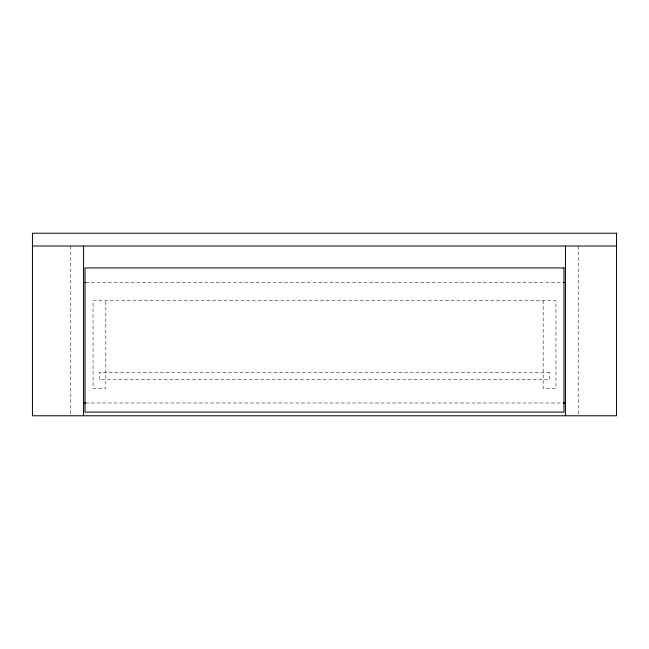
<?xml version="1.0" encoding="UTF-8"?>
<svg xmlns="http://www.w3.org/2000/svg" width="649" height="649" viewBox="0 0 649 649"><rect width="100%" height="100%" fill="white"/><g stroke="black" fill="none" stroke-linecap="round" stroke-linejoin="round"><path stroke-width="0.49" stroke-dasharray="3.25 2.43" d="M85.587 282.518L563.413 282.518M85.587 402.988L563.413 402.988M578.218 246.012L578.218 414.752M543.172 300.771L543.172 388.386L555.95 388.386L555.95 300.771L93.05 300.771L93.05 388.386L105.828 388.386L105.828 300.771M70.782 246.012L70.782 414.752M549.744 372.323L99.256 372.323L99.256 379.624L549.744 379.624L549.744 372.323"/><path stroke-width="0.97" d="M32.45 246.012L616.55 246.012M83.559 282.518L85.587 282.518M563.413 282.518L565.441 282.518M83.559 402.988L85.587 402.988M563.413 402.988L565.441 402.988M565.441 246.012L565.441 415.766M83.559 246.012L83.559 415.766M616.55 233.234L32.45 233.234L32.45 415.766L616.55 415.766L616.55 233.234M563.981 267.915L85.019 267.915L85.019 412.115L563.981 412.115L563.981 267.915"/></g></svg>
